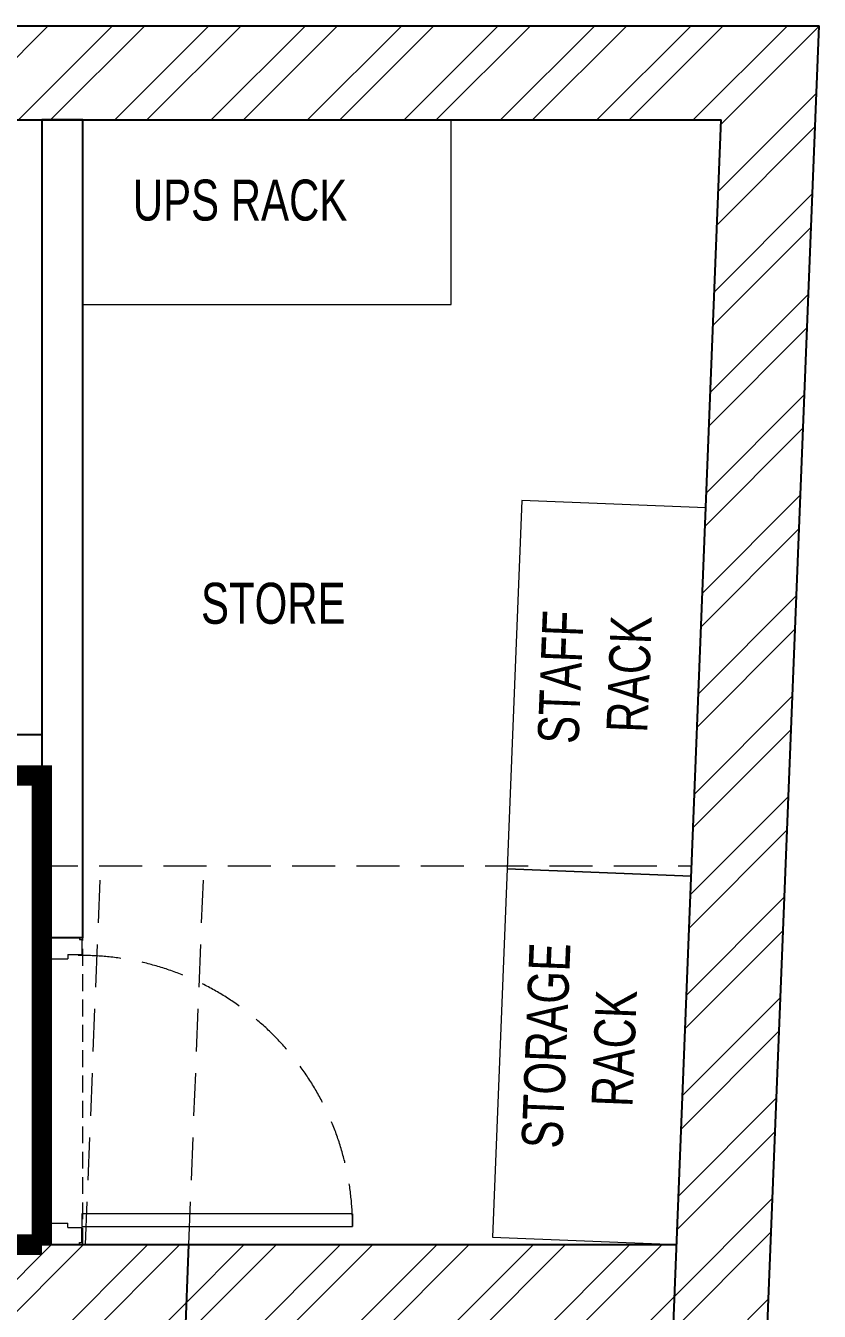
# Model space of a CAD drawing. Header units: feet. Extents: x 3569628 to 3589861, y -5468451 to -5462176.
# Drawn here: x 3587923 to 3589861, y -5465313 to -5462176 of the extents above; entities that cross this region are included whole.
import ezdxf

# ---------------------------------------------------------------- set-up
doc = ezdxf.new("R2010")
doc.units = ezdxf.units.FT
doc.header["$LTSCALE"] = 33
doc.header["$MEASUREMENT"] = 0
for name, pattern in [('a_p6_plan_L18$0$HIDDEN', [0.375, 0.25, -0.125]), ('ACAD_ISO03W100', [30, 12, -18]), ('HIDDEN', [9.524999999999995, 6.349999999999997, -3.174999999999998]), ('HIDDEN2', [4.7624999999999975, 3.174999999999998, -1.587499999999999])]:
    doc.linetypes.add(name, pattern=pattern)
doc.layers.add('A-WALL', color=1, linetype='Continuous')
doc.layers.add('LAMINATE FINISH', color=80, linetype='Continuous')
for name, color, linetype, lineweight in [('A-WALL HATCH', 251, 'Continuous', 0), ('Door', 2, 'Continuous', 13), ('LENS-CURTAIN', 5, 'a_p6_plan_L18$0$HIDDEN', 9), ('LENS-DOOR', 34, 'Continuous', 20), ('LENS-PARTITION', 21, 'Continuous', 25), ('LENS-TEXT', 31, 'Continuous', 5), ('LENS_DIMENSION', 193, 'Continuous', 0), ('LENS_TEXT', 31, 'Continuous', 5), ('LK-FF&E WALL', 1, 'Continuous', 9), ('LK-TILES FINISH', 251, 'Continuous', 5), ('Steps', 4, 'Continuous', 9)]:
    doc.layers.add(name, color=color, linetype=linetype, lineweight=lineweight)
doc.styles.add('LK TXT', font='GILC____.TTF', dxfattribs={"height": 100})
doc.styles.get("Standard").update_dxf_attribs({"font": 'GILC____.TTF'})
pattern_1 = [(45, (-3489110.858865661, 5472592.803711564), (-117.7332790675601, 117.7332790675601), []), (45, (-3489032.370013081, 5472592.803711564), (-117.7332790675601, 117.7332790675601), [])]

# ---------------------------------------------------------------- blocks, each defined once
blk = doc.blocks.new('A$C97deccbb')
at = {"layer": 'A-WALL HATCH'}
h = blk.add_hatch(dxfattribs=at)
h.set_pattern_fill('ANSI32', color=256, scale=444)
h.set_pattern_definition(pattern_1)
h.paths.add_polyline_path([(10.68998300377279, 6045.385734318756), (-221.018370478414, 230), (-1411.962585773319, 230.0000000009313), (-1411.964231402613, 229.9586982140318), (-3883.927488952875, 229.8729709759355), (-16307.00726120546, 230), (-16316.17138612084, 0), (0, 0), (250.0369340442121, 6275.394034966826), (-16052.1458697468, 6274.828678222373), (-16061.31000733096, 6044.828360273503)])
h = blk.add_hatch(dxfattribs=at)
h.set_pattern_fill('ANSI32', color=256, scale=444)
h.set_pattern_definition(pattern_1)
h.paths.add_polyline_path([(-1549.787597171031, 3050.331615439616), (-1610.564862675965, 1524.951811558567), (-3602.146596492268, 1524.88274386432), (-3595.771544259973, 1684.882965045981), (-3825.954357716256, 1684.874982348643), (-3842.290429061279, 1274.874415569939), (-1370.327171511017, 1274.960142807104), (-1289.627867779694, 3300.340637881309), (-3761.591125329957, 3300.254910643213), (-3778.724078203552, 2870.254316217266), (-3548.54126474727, 2870.262298915535), (-3541.369330986403, 3050.262547745369)])
h = blk.add_hatch(dxfattribs=at)
h.set_pattern_fill('ANSI32', color=256, scale=444)
h.set_pattern_definition(pattern_1)
h.paths.add_polyline_path([(-107.8461444387212, 3070.381621719338), (-98.68200685549527, 3300.381939668208), (-1289.627867779694, 3300.340637881309), (-1298.792005363852, 3070.340319932439)])
at = {"layer": 'A-WALL'}
for p, q in [((-19732.88895541522, 6274.701030717231), (250.0369340442121, 6275.394034966826)), ((0, 0), (250.0369340442121, 6275.394034966826)), ((-16061.31000733096, 6044.828360273503), (10.68998300377279, 6045.385734318756)), ((-221.018370478414, 230), (10.68998300377279, 6045.385734318756)), ((-3761.591125329957, 3300.254910643213), (-98.68200685549527, 3300.381939668208)), ((-1370.327171511017, 1274.960142807104), (-1289.627867779694, 3300.340637881309))]:
    blk.add_line(p, q, dxfattribs=at)
at = {"layer": 'Steps', "linetype": 'HIDDEN', "ltscale": 0.5}
for p, q in [((-2766.003168061841, 4224.554793348536), (-61.85550737567246, 4224.648572700098)), ((-1541.828167741187, 3300.331891620532), (-1505.001668261364, 4224.598524652421)), ((-1289.627867779694, 3300.340637881309), (-1252.801368300803, 4224.607270913199))]:
    blk.add_line(p, q, dxfattribs=at)
blk = doc.blocks.new('*U40')
at = {"layer": 'LENS-DOOR'}
for p, q in [((548121.7424194189, 1779235.250802667), (548121.7424194121, 1778573.792470707)), ((548121.7424194189, 1779235.250802667), (548152.9924194244, 1779235.250802653)), ((548152.9924193986, 1778573.792470693), (548152.9924194244, 1779235.250802653)), ((547452.4715860653, 1778573.792470743), (547488.9299194093, 1778573.792470734)), ((547452.4715860604, 1778568.584137391), (547452.4715860653, 1778573.792470743)), ((547488.9299193954, 1778539.938304132), (547488.9299194093, 1778573.792470734)), ((548121.7424194121, 1778573.792470707), (548152.9924193986, 1778573.792470693)), ((548192.054919424, 1778573.792470725), (548155.5965860707, 1778573.792470693)), ((548155.5965860611, 1778539.938304095), (548155.5965860707, 1778573.792470693)), ((548192.0549194146, 1778568.584137372), (548192.054919424, 1778573.792470725)), ((547447.2632527449, 1778568.584137414), (547452.4715860604, 1778568.584137391)), ((547447.2632527215, 1778484.134138707), (547447.2632527449, 1778568.584137414)), ((548197.2632527373, 1778568.584137372), (548192.0549194146, 1778568.584137372)), ((548197.2632527256, 1778484.134138697), (548197.2632527373, 1778568.584137372)), ((547488.9299193954, 1778539.938304132), (547499.3465860662, 1778539.938304113)), ((547499.3465860639, 1778478.925805386), (547499.3465860662, 1778539.938304113)), ((548145.179919409, 1778478.925805326), (548145.179919395, 1778539.938304067)), ((548155.5965860611, 1778539.938304095), (548145.179919395, 1778539.938304067)), ((547447.2632527215, 1778484.134138707), (547452.4715860627, 1778484.134138707)), ((547452.4715860627, 1778478.925805396), (547452.4715860627, 1778484.134138707)), ((547452.4715860627, 1778478.925805396), (547499.3465860639, 1778478.925805386)), ((548192.0549194006, 1778478.925805345), (548145.179919409, 1778478.925805326)), ((548192.0549194006, 1778478.925805345), (548192.0549194006, 1778484.134138698)), ((548197.2632527256, 1778484.134138697), (548192.0549194006, 1778484.134138698))]:
    blk.add_line(p, q, dxfattribs=at)
at = {"layer": 'LENS-DOOR', "color": 7, "linetype": 'HIDDEN2'}
blk.add_ellipse((548152.9924193986, 1778573.792470693), major_axis=(-661.4583333306382, 0.003443102111827), ratio=0.9999999979146821, start_param=-1.570791121506941, end_param=0.0512086788949202, dxfattribs=at)

msp = doc.modelspace()

# ---------------------------------------------------------------- linework, layer by layer
at = {"layer": 'LAMINATE FINISH', "color": 85, "linetype": 'ACAD_ISO03W100', "ltscale": 0.05, "const_width": 50}
msp.add_lwpolyline([(3587962.276750351, -5464400.692980141), (3587962.276750351, -5465150.764518939)], dxfattribs=at)
at = {"layer": 'LENS-CURTAIN', "ltscale": 5}
msp.add_lwpolyline([(3588062.276750351, -5465150.692980142), (3588062.276750351, -5464400.692980141), (3587962.276750351, -5464400.692980141), (3587962.276750351, -5465150.692980142)], close=True, dxfattribs=at)
at = {"layer": 'LENS-PARTITION'}
for points in [[(3587962.276750351, -5464400.692980141), (3588062.269844443, -5464400.692980141), (3588062.25614652, -5462405.692979205), (3587962.263052428, -5462405.692979205)], [(3586762.256145598, -5463905.779678754), (3587962.263052428, -5463905.779678754), (3587962.263052428, -5464005.710404026), (3586762.256145598, -5464005.710404026)]]:
    msp.add_lwpolyline(points, close=True, dxfattribs=at)
at = {"layer": 'LK-FF&E WALL'}
for points in [[(3588962.25614652, -5462405.692979205), (3588062.25614652, -5462405.692979205), (3588062.25614652, -5462855.692979206), (3588962.25614652, -5462855.692979206)], [(3589134.287260142, -5463334.15245885), (3589098.45607146, -5464233.438912611), (3589548.09929834, -5464251.354506951), (3589583.930487023, -5463352.068053191)], [(3589098.45607146, -5464233.438912611), (3589062.624882778, -5465132.725366371), (3589512.268109658, -5465150.640960713), (3589548.09929834, -5464251.354506951)]]:
    msp.add_lwpolyline(points, close=True, dxfattribs=at)
at = {"layer": 'LK-TILES FINISH', "color": 212, "linetype": 'ACAD_ISO03W100', "ltscale": 0.05, "const_width": 50}
msp.add_lwpolyline([(3587962.276750351, -5464400.692980141), (3587962.276750351, -5464005.710404026), (3583662.204130505, -5464005.710404026), (3583662.204130505, -5464805.710404026), (3585949.428265911, -5464805.710404026), (3585949.440232325, -5465150.764518939), (3587962.276750351, -5465150.764518939)], dxfattribs=at)

# ---------------------------------------------------------------- block references
at = {"layer": 'Door', "rotation": 270}
msp.add_blockref('*U40', (1809485.917620381, -4916953.429727409), dxfattribs=at)
at = {"layer": 'LENS_DIMENSION'}
msp.add_blockref('A$C97deccbb', (3589610.950116514, -5468451.022900381), dxfattribs=at)

# ---------------------------------------------------------------- texts
at = {"layer": 'LENS-TEXT', "color": 0, "linetype": 'Continuous', "ltscale": 3, "insert": (3588446.378543233, -5462601.904413519), "char_height": 100, "attachment_point": 5, "style": 'LK TXT'}
msp.add_mtext_dynamic_manual_height_columns('UPS RACK', width=1099.486866972408, gutter_width=0.9999999999999992, heights=[0], dxfattribs=at)
at = {"layer": 'LENS-TEXT', "color": 0, "linetype": 'Continuous', "ltscale": 3, "char_height": 100, "attachment_point": 5, "rotation": 87.71831265378552, "style": 'LK TXT'}
for s, insert in [('STAFF\\P RACK', (3589313.333792493, -5463768.862283403)), ('STORAGE \\PRACK', (3589277.502603811, -5464668.148737164))]:
    msp.add_mtext_dynamic_manual_height_columns(s, width=1099.486866972408, gutter_width=0.9999999999999992, heights=[0], dxfattribs=dict(at, insert=insert))
at = {"layer": 'LENS_TEXT', "linetype": 'Continuous', "ltscale": 3, "insert": (3588527.512760136, -5463585.995269018), "char_height": 100, "attachment_point": 5}
msp.add_mtext_dynamic_manual_height_columns('STORE', width=930.4951690917121, gutter_width=0.9999999999999992, heights=[0], dxfattribs=at)

doc.saveas('drawing.dxf')
